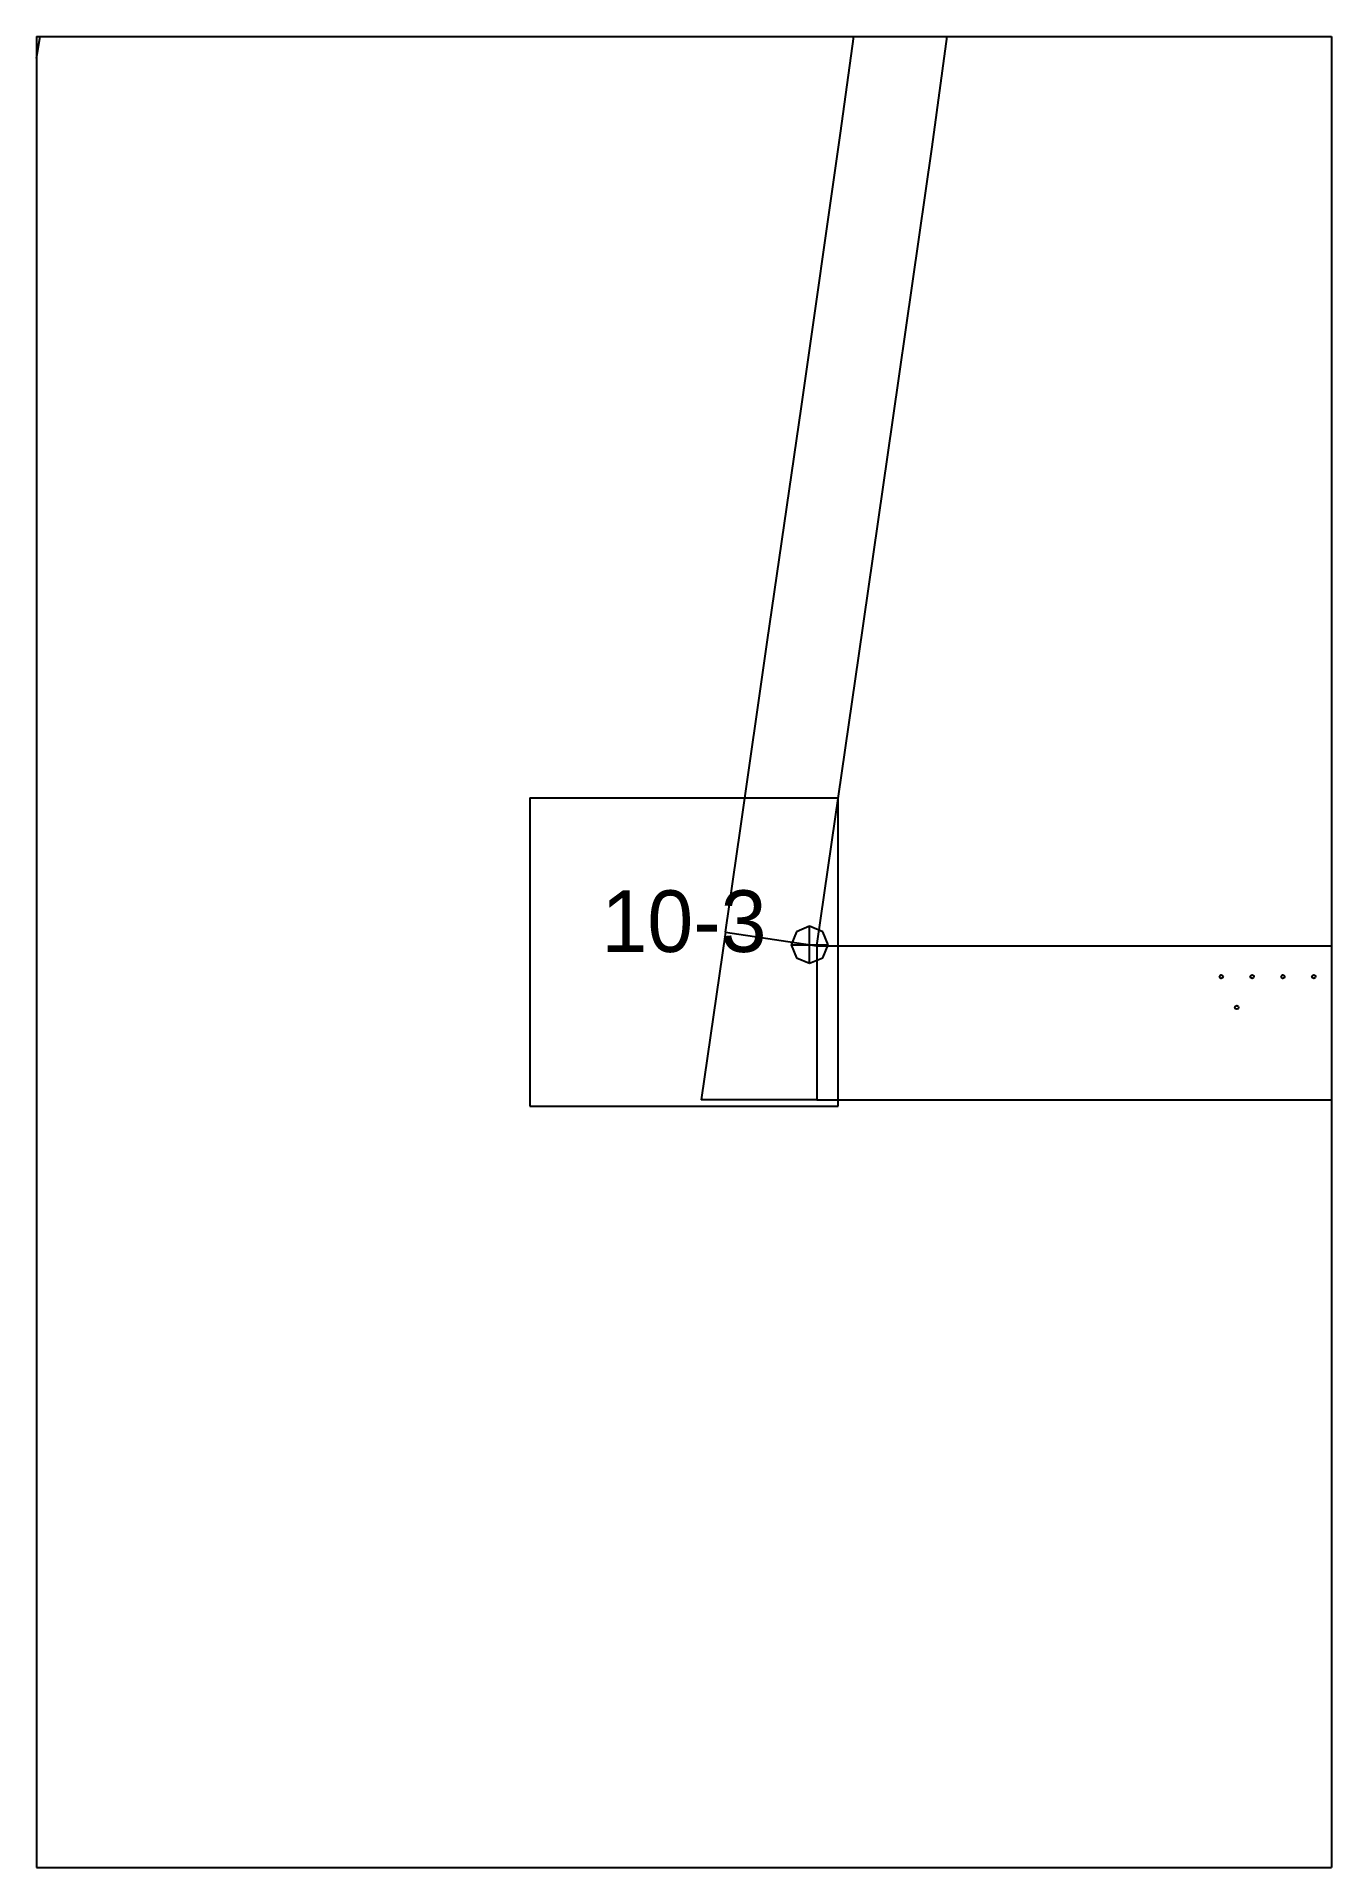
# Paper-space layout 'Plan 10-3' of a CAD drawing. Header units: metres, sheet in millimetres. Extents: x 0 to 210, y 0 to 297.
# The model-space entities are those that its viewports show. They can reach past a viewport. Long polylines and large blocks are cut down to what shows.
import ezdxf
from ezdxf.enums import TextEntityAlignment as Align

# ---------------------------------------------------------------- set-up
doc = ezdxf.new("R2010")
doc.units = ezdxf.units.M
for name, color, linetype in [('default', 7, 'Continuous'), ('mcircles', 7, 'Continuous'), ('TEXTLAYER', 7, 'Continuous'), ('VIEWPORTS', 7, 'Continuous')]:
    doc.layers.add(name, color=color, linetype=linetype)

msp = doc.modelspace()

# ---------------------------------------------------------------- linework, layer by layer
at = {"color": 9}
for p, q in [((420, -2376), (420, -2673)), ((420, -2376), (420, -2673)), ((630, -2376), (630, -2673)), ((630, -2376), (630, -2673)), ((210, -2673), (420, -2673)), ((210, -2673), (420, -2673)), ((420, -2673), (630, -2673)), ((420, -2673), (420, -2970)), ((420, -2673), (630, -2673)), ((420, -2673), (420, -2970)), ((630, -2673), (840, -2673)), ((630, -2673), (630, -2970)), ((630, -2673), (840, -2673)), ((630, -2673), (630, -2970)), ((500, -2796.5), (550, -2796.5)), ((500, -2796.5), (500, -2846.5)), ((550, -2846.5), (550, -2796.5)), ((500, -2846.5), (550, -2846.5)), ((210, -2970), (420, -2970)), ((420, -2970), (630, -2970)), ((630, -2970), (840, -2970))]:
    msp.add_line(p, q, dxfattribs=at)
at = {"layer": 'default', "color": 7, "linetype": 'Continuous'}
for p, q in [((550.4, -2688.66), (557.11, -2639.47)), ((565.23, -2690.89), (571.95, -2641.7)), ((417.19, -2693.4), (425.32, -2644.42)), ((544.04, -2732.98), (550.4, -2688.66)), ((558.87, -2735.2), (565.23, -2690.89)), ((538.51, -2771.24), (544.04, -2732.98)), ((553.35, -2773.46), (558.87, -2735.2)), ((534.16, -2801.44), (538.51, -2771.24)), ((549, -2803.66), (553.35, -2773.46)), ((531.73, -2818.28), (534.16, -2801.44)), ((546.57, -2820.5), (549, -2803.66)), ((531.73, -2818.28), (527.81, -2845.5)), ((531.73, -2818.28), (546.57, -2820.5)), ((543.26, -2818.21), (542.38, -2820.33)), ((545.38, -2817.33), (543.26, -2818.21)), ((547.5, -2818.21), (545.38, -2817.33)), ((545.38, -2823.33), (545.38, -2817.33)), ((548.38, -2820.33), (547.5, -2818.21)), ((542.38, -2820.33), (543.26, -2822.45)), ((542.38, -2820.33), (548.38, -2820.33)), ((546.57, -2820.5), (873.55, -2820.5)), ((546.57, -2820.5), (546.57, -2845.5)), ((547.5, -2822.45), (548.38, -2820.33)), ((543.26, -2822.45), (545.38, -2823.33)), ((545.38, -2823.33), (547.5, -2822.45)), ((546.57, -2845.5), (527.81, -2845.5)), ((546.57, -2845.5), (873.55, -2845.5))]:
    msp.add_line(p, q, dxfattribs=at)
at = {"layer": 'mcircles', "color": 7, "linetype": 'Continuous'}
for centre in [(612.15, -2825.5), (617.15, -2825.5), (622.15, -2825.5), (627.15, -2825.5), (614.65, -2830.5)]:
    msp.add_circle(centre, 0.3, dxfattribs=at)

# ---------------------------------------------------------------- texts
at = {"layer": 'TEXTLAYER', "color": 1}
msp.add_text('10-3', height=10, dxfattribs=at).set_placement((525, -2821.5), align=Align.CENTER)

psp = doc.layouts.new('Plan 10-3')

# ---------------------------------------------------------------- viewports
at = {"layer": 'VIEWPORTS'}
psp.add_viewport(center=(105, 148.5), size=(210, 297), view_center_point=(525, -2821.5), view_height=297, dxfattribs=at)

doc.saveas('drawing.dxf')
